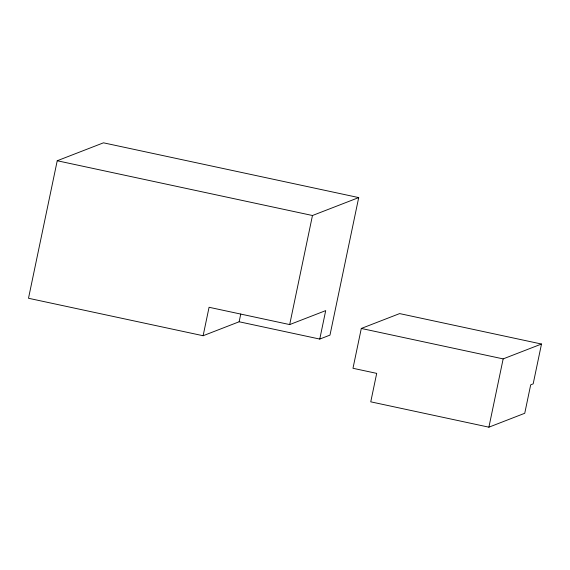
<?xml version="1.0" encoding="UTF-8"?>
<svg xmlns="http://www.w3.org/2000/svg" width="570" height="570" viewBox="0 0 570 570"><rect width="100%" height="100%" fill="white"/><g stroke="black" fill="none" stroke-linecap="round" stroke-linejoin="round"><path stroke-width="0.85" d="M57.228 160.747L28.5 298.267L203.119 335.737L239.143 321.772L319.763 339.072L329.98 335.11L358.708 197.59L103.469 142.821L57.228 160.747L312.467 215.51L358.708 197.59M203.119 335.737L209.069 307.28L289.688 324.579L325.705 310.614L319.763 339.072M239.143 321.772L240.768 314.013M289.688 324.579L312.467 215.51M361.302 328.455L352.98 368.284L376.699 373.378L370.757 401.829L488.896 427.179L524.742 413.279L530.691 384.828L533.178 383.867L541.5 344.031L399.634 313.593L361.302 328.455L503.16 358.893L541.5 344.031M488.896 427.179L503.16 358.893"/></g></svg>
